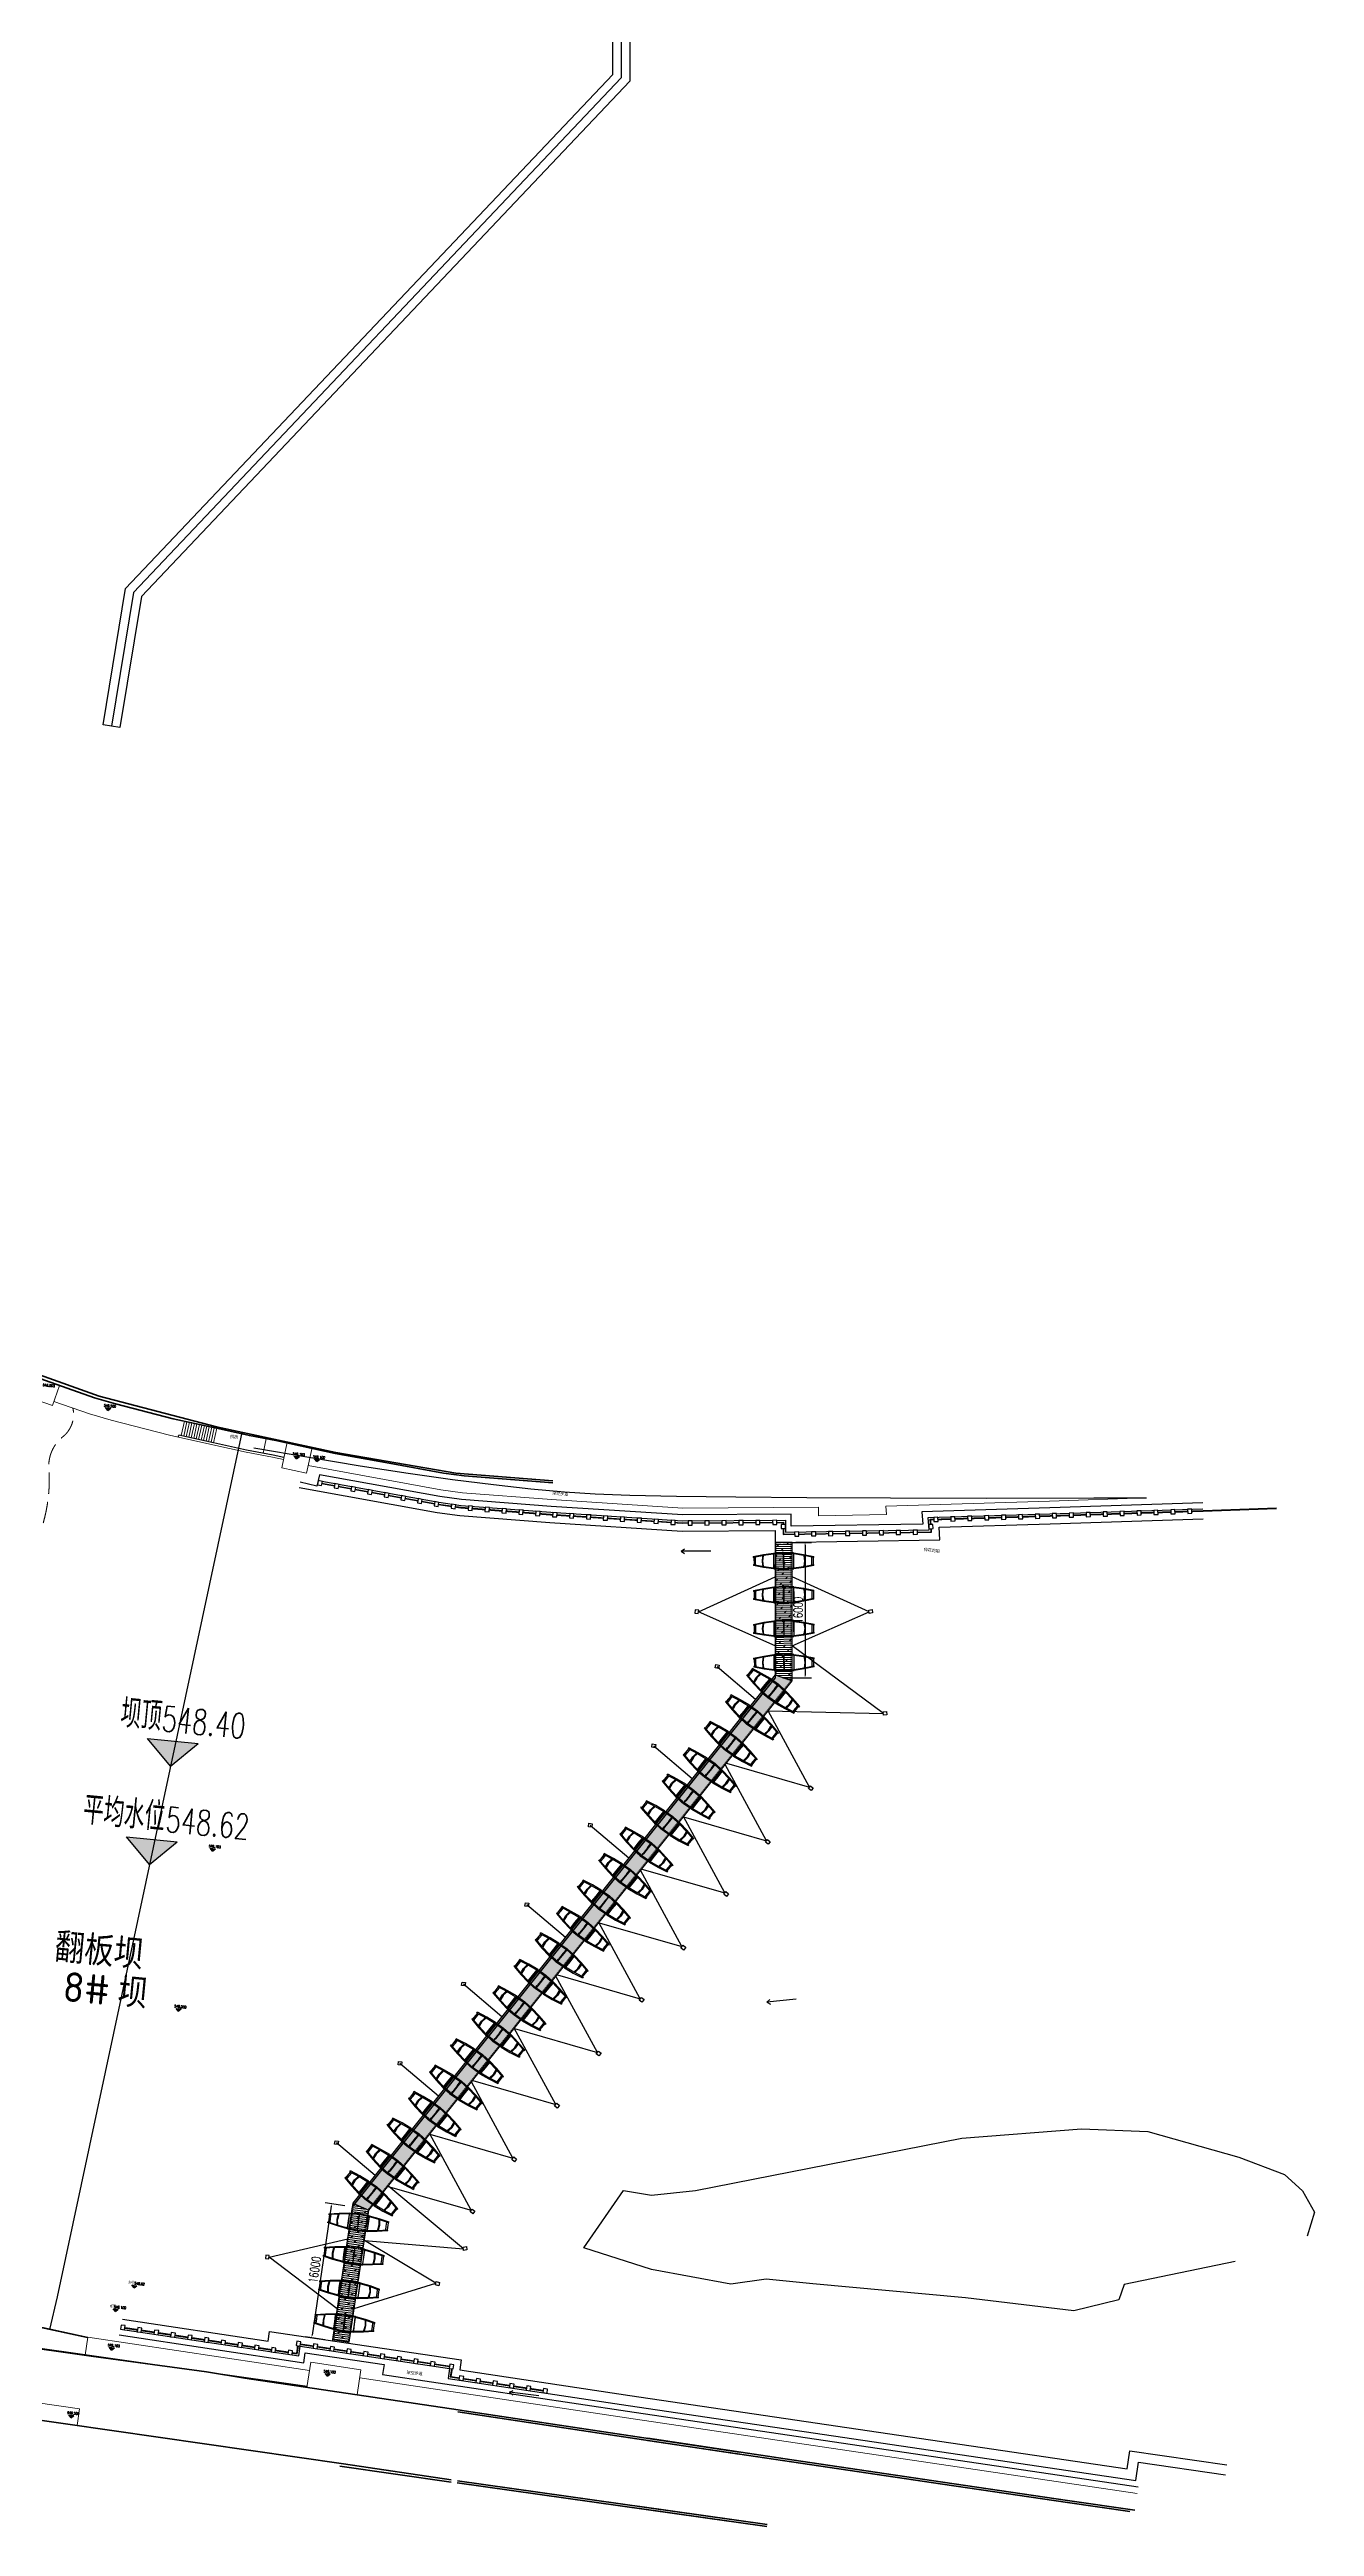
# Model space of a CAD drawing. Header units: millimetres. Extents: x -1481984 to -235402, y 1078406 to 1875046.
# Drawn here: x -402411 to -252995, y 1311540 to 1604146 of the extents above; entities that cross this region are included whole.
import ezdxf

# ---------------------------------------------------------------- set-up
doc = ezdxf.new("R2010")
doc.units = ezdxf.units.MM
doc.header["$LTSCALE"] = 1000
doc.linetypes.add('DASH', pattern=[0.35, 0.25, -0.1])
doc.layers.get('0').update_dxf_attribs({"linetype": 'CONTINUOUS'})
doc.layers.get('DEFPOINTS').update_dxf_attribs({"linetype": 'CONTINUOUS'})
for name, color, linetype in [('0-入水台阶LW', 33, 'CONTINUOUS'), ('DIM_ELEV', 3, 'CONTINUOUS'), ('PUB_TEXT', 7, 'CONTINUOUS'), ('SXSS', 5, 'CONTINUOUS'), ('W-PLASTIC_RAILINGS塑木栏杆', 6, 'CONTINUOUS'), ('W-WOOD_FLOOR木地板', 30, 'CONTINUOUS')]:
    doc.layers.add(name, color=color, linetype=linetype)
for name, color, linetype, lineweight in [('0-建筑外轮廓线LW', 161, 'CONTINUOUS', 100), ('0-景观小品LW', 241, 'CONTINUOUS', 30), ('0-景观布局LW', 30, 'CONTINUOUS', 15), ('0-栏杆LW', 50, 'CONTINUOUS', 30), ('0-滩涂LW', 81, 'DASH', 20), ('0-石    景LW', 33, 'CONTINUOUS', 30), ('0-铺装分割线LW', 181, 'CONTINUOUS', 9)]:
    doc.layers.add(name, color=color, linetype=linetype, lineweight=lineweight)
doc.styles.add('_TCH_DIM', font='SIMPLEX.shx', dxfattribs={"width": 0.7, "bigfont": 'GBCBIG.shx'})
doc.styles.get("Standard").update_dxf_attribs({"font": 'tssdeng.shx', "width": 0.7, "bigfont": 'hztxt.shx'})
doc.styles.add('STANDARD_T3', font='simplex.shx', dxfattribs={"width": 0.7, "bigfont": 'gbcbig.shx'})
doc.linetypes.add('84542', pattern='A,0,[173,AAA.SHX,S=1,R=0,X=0,Y=0],2,-0.5,[146,AAA.SHX,S=1,R=0,X=0,Y=0],-0.5,1,[173,AAA.SHX,S=1,R=0,X=0,Y=0],4,[173,AAA.SHX,S=1,R=0,X=0,Y=0],0.5,[150,AAA.SHX,S=1,R=0,X=0,Y=1],3.5', length=12)
doc.dimstyles.new('W&&300', dxfattribs={"dimtxt": 1050, "dimasz": 300, "dimexe": 750, "dimexo": 900, "dimgap": 300, "dimtad": 1, "dimdec": 0, "dimzin": 0, "dimdsep": 46, "dimtxsty": 'STANDARD_T3', "dimcen": 0.09, "dimclrd": 1, "dimclre": 1, "dimclrt": 7, "dimazin": 2, "dimtfac": 1, "dimtdec": 0, "dimtix": 1, "dimtmove": 2, "dimatfit": 3, "dimfxl": 100, "dimtolj": 1, "dimtzin": 0, "dimarcsym": 0})

# ---------------------------------------------------------------- blocks, each defined once
blk = doc.blocks.new('gc086')
for p, q in [((0, 0), (7, 0)), ((7, 0), (6.18, 0.57)), ((7, 0), (6.18, -0.57))]:
    blk.add_line(p, q)
blk = doc.blocks.new('ZHUDUN')
at = {"linetype": 'Continuous'}
blk.add_wipeout([(0, 0), (0.43, -0.25), (0.68, 0.18), (0.25, 0.43)], dxfattribs=at).dxf.layer = '0-景观布局LW'
at = {"layer": '0-栏杆LW', "linetype": 'Continuous'}
blk.add_lwpolyline([(0, 0), (0.43, -0.25), (0.68, 0.18), (0.25, 0.43)], close=True, dxfattribs=at)
blk = doc.blocks.new('*U32')
at = {"layer": '0-铺装分割线LW', "linetype": 'Continuous', "rotation": 30.12903871182491}
blk.add_blockref('ZHUDUN', (0, 0), dxfattribs=at)
blk = doc.blocks.new('铁链子栏杆')
at = {"layer": '0-栏杆LW', "linetype": 'Continuous', "flags": 128}
for points in [[(-426.43, -58.26), (-405.4, -58.38), (-405.39, -57.22), (-386.99, -57.3), (-387, -58.5), (-375.47, -58.56)], [(-426.43, -58.32), (-405.34, -58.44), (-405.33, -57.28), (-387.05, -57.36), (-387.06, -58.56), (-375.47, -58.62)]]:
    blk.add_lwpolyline(points, dxfattribs=at)
at = {"layer": '0-入水台阶LW', "color": 0, "linetype": 'ByBlock', "lineweight": -2, "transparency": 16777216, "rotation": 359.6633668047719}
blk.add_blockref('*U32', (-426.43, -58.54), dxfattribs=at)
blk.add_blockref('*U32', (-424.43, -58.55), dxfattribs=at)
blk.add_blockref('*U32', (-422.43, -58.56), dxfattribs=at)
blk.add_blockref('*U32', (-420.43, -58.57), dxfattribs=at)
blk.add_blockref('*U32', (-418.43, -58.58), dxfattribs=at)
blk.add_blockref('*U32', (-416.43, -58.6), dxfattribs=at)
blk.add_blockref('*U32', (-414.43, -58.61), dxfattribs=at)
blk.add_blockref('*U32', (-412.43, -58.62), dxfattribs=at)
blk.add_blockref('*U32', (-410.43, -58.63), dxfattribs=at)
blk.add_blockref('*U32', (-408.43, -58.64), dxfattribs=at)
blk.add_blockref('*U32', (-406.43, -58.65), dxfattribs=at)
at = {"layer": '0-入水台阶LW', "color": 0, "linetype": 'ByBlock', "lineweight": -2, "transparency": 16777216, "rotation": 89.66336680745165}
blk.add_blockref('*U32', (-405.11, -57.48), dxfattribs=at)
at = {"layer": '0-入水台阶LW', "color": 0, "linetype": 'ByBlock', "lineweight": -2, "transparency": 16777216, "rotation": 359.7451434252209}
blk.add_blockref('*U32', (-403.59, -57.51), dxfattribs=at)
blk.add_blockref('*U32', (-401.59, -57.51), dxfattribs=at)
blk.add_blockref('*U32', (-399.59, -57.52), dxfattribs=at)
blk.add_blockref('*U32', (-397.59, -57.53), dxfattribs=at)
blk.add_blockref('*U32', (-395.59, -57.54), dxfattribs=at)
blk.add_blockref('*U32', (-393.59, -57.55), dxfattribs=at)
blk.add_blockref('*U32', (-391.59, -57.56), dxfattribs=at)
blk.add_blockref('*U32', (-389.59, -57.57), dxfattribs=at)
blk.add_blockref('*U32', (-387.34, -57.58), dxfattribs=at)
at = {"layer": '0-入水台阶LW', "color": 0, "linetype": 'ByBlock', "lineweight": -2, "transparency": 16777216, "rotation": 359.6860516338738}
blk.add_blockref('*U32', (-385.99, -58.77), dxfattribs=at)
blk.add_blockref('*U32', (-383.97, -58.79), dxfattribs=at)
blk.add_blockref('*U32', (-381.97, -58.8), dxfattribs=at)
blk.add_blockref('*U32', (-379.97, -58.81), dxfattribs=at)
blk.add_blockref('*U32', (-377.97, -58.83), dxfattribs=at)
blk.add_blockref('*U32', (-375.97, -58.84), dxfattribs=at)
blk = doc.blocks.new('*U352')
at = {"layer": '0-铺装分割线LW', "linetype": 'Continuous', "xscale": 1000, "yscale": 1000, "zscale": 1000, "rotation": 30.32821143938624}
blk.add_blockref('ZHUDUN', (2, -502), dxfattribs=at)
blk = doc.blocks.new('*U353')
at = {"layer": '0-石    景LW', "color": 0, "linetype": 'ByBlock', "lineweight": -2, "transparency": 16777216, "rotation": 355.2406674130638}
blk.add_blockref('*U352', (54138, 51762), dxfattribs=at)
blk.add_blockref('*U352', (56131, 51596), dxfattribs=at)
blk.add_blockref('*U352', (58124, 51430), dxfattribs=at)
blk.add_blockref('*U352', (60117, 51264), dxfattribs=at)
blk.add_blockref('*U352', (62110, 51098), dxfattribs=at)
blk.add_blockref('*U352', (64103, 50932), dxfattribs=at)
blk.add_blockref('*U352', (66096, 50766), dxfattribs=at)
blk.add_blockref('*U352', (68089, 50600), dxfattribs=at)
at = {"layer": '0-石    景LW', "color": 0, "linetype": 'ByBlock', "lineweight": -2, "transparency": 16777216, "rotation": 357.6026361551165}
blk.add_blockref('*U352', (70086, 50497), dxfattribs=at)
at = {"layer": '0-石    景LW', "color": 0, "linetype": 'ByBlock', "lineweight": -2, "transparency": 16777216, "rotation": 1.01147510726565}
blk.add_blockref('*U352', (72085, 50465), dxfattribs=at)
blk.add_blockref('*U352', (74085, 50500), dxfattribs=at)
blk.add_blockref('*U352', (76085, 50536), dxfattribs=at)
blk.add_blockref('*U352', (78084, 50571), dxfattribs=at)
blk.add_blockref('*U352', (80084, 50606), dxfattribs=at)
at = {"layer": '0-石    景LW', "color": 0, "linetype": 'ByBlock', "lineweight": -2, "transparency": 16777216, "rotation": 1.730923059362459}
blk.add_blockref('*U352', (82084, 50645), dxfattribs=at)
blk.add_blockref('*U352', (84083, 50705), dxfattribs=at)
blk.add_blockref('*U352', (86082, 50766), dxfattribs=at)
blk.add_blockref('*U352', (88081, 50826), dxfattribs=at)
blk.add_blockref('*U352', (90080, 50887), dxfattribs=at)
blk.add_blockref('*U352', (92079, 50947), dxfattribs=at)
blk.add_blockref('*U352', (94078, 51007), dxfattribs=at)
blk.add_blockref('*U352', (96077, 51068), dxfattribs=at)
at = {"layer": '0-石    景LW', "color": 0, "linetype": 'ByBlock', "lineweight": -2, "transparency": 16777216, "rotation": 5.835829338513891}
blk.add_blockref('*U352', (98073, 51174), dxfattribs=at)
blk.add_blockref('*U352', (100063, 51377), dxfattribs=at)
blk.add_blockref('*U352', (102053, 51580), dxfattribs=at)
blk.add_blockref('*U352', (104042, 51784), dxfattribs=at)
blk.add_blockref('*U352', (106032, 51987), dxfattribs=at)
blk.add_blockref('*U352', (108022, 52190), dxfattribs=at)
at = {"layer": '0-石    景LW', "color": 0, "linetype": 'ByBlock', "lineweight": -2, "transparency": 16777216, "rotation": 275.4500101365579}
blk.add_blockref('*U352', (109564, 51849), dxfattribs=at)
at = {"layer": '0-石    景LW', "color": 0, "linetype": 'ByBlock', "lineweight": -2, "transparency": 16777216, "rotation": 6.345225691329243}
blk.add_blockref('*U352', (110735, 51064), dxfattribs=at)
blk.add_blockref('*U352', (112722, 51285), dxfattribs=at)
blk.add_blockref('*U352', (114710, 51506), dxfattribs=at)
blk.add_blockref('*U352', (116698, 51727), dxfattribs=at)
blk.add_blockref('*U352', (118686, 51948), dxfattribs=at)
blk.add_blockref('*U352', (120673, 52169), dxfattribs=at)
blk.add_blockref('*U352', (122661, 52390), dxfattribs=at)
blk.add_blockref('*U352', (124649, 52612), dxfattribs=at)
at = {"layer": '0-石    景LW', "color": 0, "linetype": 'ByBlock', "lineweight": -2, "transparency": 16777216, "rotation": 99.14617582006642}
blk.add_blockref('*U352', (126496, 52940), dxfattribs=at)
at = {"layer": '0-石    景LW', "color": 0, "linetype": 'ByBlock', "lineweight": -2, "transparency": 16777216, "rotation": 7.238907058699729}
blk.add_blockref('*U352', (126934, 54348), dxfattribs=at)
blk.add_blockref('*U352', (128918, 54600), dxfattribs=at)
blk.add_blockref('*U352', (130902, 54852), dxfattribs=at)
blk.add_blockref('*U352', (132887, 55104), dxfattribs=at)
blk.add_blockref('*U352', (134871, 55356), dxfattribs=at)
blk.add_blockref('*U352', (136855, 55608), dxfattribs=at)
blk.add_blockref('*U352', (138839, 55860), dxfattribs=at)
at = {"layer": '0-石    景LW', "color": 0, "linetype": 'ByBlock', "lineweight": -2, "transparency": 16777216, "rotation": 7.323919922611289}
blk.add_blockref('*U352', (140823, 56113), dxfattribs=at)
blk.add_blockref('*U352', (142806, 56368), dxfattribs=at)
blk.add_blockref('*U352', (144790, 56623), dxfattribs=at)
blk.add_blockref('*U352', (146774, 56878), dxfattribs=at)
blk.add_blockref('*U352', (148757, 57133), dxfattribs=at)
blk.add_blockref('*U352', (150741, 57387), dxfattribs=at)
blk.add_blockref('*U352', (152725, 57642), dxfattribs=at)
blk.add_blockref('*U352', (154709, 57897), dxfattribs=at)
blk.add_blockref('*U352', (156692, 58152), dxfattribs=at)
blk = doc.blocks.new('地形')
at = {"layer": 'DIM_ELEV', "linetype": 'Continuous'}
for color, points in [(3, [(28621, 57654), (28321, 57954), (28921, 57954)]), (3, [(51351, 54085), (51051, 54385), (51651, 54385)]), (3, [(39964, 16503), (36964, 19503), (42964, 19503)]), (4, [(38599, 4705), (35599, 7705), (41599, 7705)]), (3, [(45876, 7015), (45576, 7315), (46176, 7315)]), (3, [(43641, -12200), (43341, -11900), (43941, -11900)]), (152, [(41543, -45252), (41243, -44952), (41843, -44952)]), (3, [(35608, -61211), (35308, -60911), (35908, -60911)])]:
    blk.add_hatch(color=color, dxfattribs=at).paths.add_polyline_path(points)
at = {"layer": '0-入水台阶LW', "color": 143, "linetype": 'Continuous', "true_color": 0x7aafdf, "flags": 128}
for points in [[(158400, 59078), (140468, 56773), (125476, 54869), (125707, 53434), (110280, 51718), (110147, 53111), (97395, 51808), (81812, 51337), (71218, 51150), (68607, 51259), (54217, 52441), (54058, 51077), (52048, 51361)], [(40314, -50946), (62341, -52135), (62404, -50971), (71792, -51448), (71728, -52642), (100939, -54219)], [(100939, -54219), (161847, -57359)]]:
    blk.add_lwpolyline(points, dxfattribs=at)
at = {"layer": '0-入水台阶LW', "linetype": 'Continuous', "flags": 128}
for points in [[(51977, 50737), (68488, 49363), (71195, 49249), (81858, 49438), (97521, 49911), (108437, 51027), (108572, 49616), (127900, 51766), (127664, 53231), (140709, 54888), (158644, 57193)], [(54138, 51762), (68563, 50560), (71209, 50450), (81829, 50637), (97441, 51109), (109517, 52343), (109651, 50944), (126515, 52819), (126282, 54265), (140557, 56079), (158490, 58383)], [(40531, -49055), (57902, -50008), (57964, -48848), (80817, -50037), (80752, -51235), (101041, -52322)], [(40394, -50249), (61680, -51398), (61743, -50236), (79554, -51173), (79489, -52369), (100975, -53520), (161490, -56639), (161594, -54483), (171991, -54987)], [(101037, -52322), (160349, -55379), (160453, -53226), (172012, -53787)]]:
    blk.add_lwpolyline(points, dxfattribs=at)
at = {"layer": '0-建筑外轮廓线LW', "linetype": 'Continuous', "flags": 128}
for points in [[(-75933, 103467), (-74515, 102471), (-63880, 95758), (-51494, 88828), (-33750, 79995), (-26365, 76736), (-18980, 73476), (-3826, 67848), (11759, 63196), (27442, 59223), (41585, 56944), (55878, 55259), (70223, 54185), (81733, 54377)], [(62281, 54613), (55832, 55141), (48726, 55986), (45547, 56287), (41600, 56774), (36404, 57418), (29452, 58517), (26903, 58990), (11646, 62780), (-4044, 67646), (-19099, 73193), (-32840, 79417)], [(81733, 54143), (71251, 53951), (68785, 54054), (62281, 54613), (62281, 54613)], [(27498, -53288), (37252, -53734), (51010, -54319), (51010, -54319), (55595, -54621), (81023, -55948)], [(81023, -55948), (81733, -55986)], [(81733, -55986), (100788, -57015), (114595, -57754)], [(161149, -60379), (153697, -60027), (138793, -59261), (120816, -58338), (103623, -57417)], [(103628, -57167), (120829, -58088), (138806, -59012), (153709, -59777), (161712, -60156)], [(7359, -60665), (68161, -63584)], [(80998, -64514), (67730, -63915)], [(68161, -63584), (80999, -64263)], [(81733, -64296), (114101, -65747)], [(114085, -65996), (81722, -64546)], [(118615, -66199), (103448, -65520)], [(103453, -65270), (118627, -65949)]]:
    blk.add_lwpolyline(points, dxfattribs=at)
blk.add_lwpolyline([(114579, -58004), (100775, -57265, -0.0001182), (100775, -57265), (81022, -56180)], format="xyb", dxfattribs=at)
at = {"layer": '0-景观布局LW', "linetype": 'Continuous'}
for p, q in [((37748, 57252), (37532, 55512)), ((38046, 57215), (37830, 55475)), ((38343, 57178), (38128, 55439)), ((38641, 57141), (38425, 55402)), ((38939, 57104), (38723, 55365)), ((39237, 57067), (39021, 55329)), ((39534, 57030), (39319, 55292)), ((39832, 56993), (39616, 55255)), ((40130, 56956), (39914, 55218)), ((40427, 56919), (40212, 55182)), ((40725, 56882), (40510, 55145)), ((41023, 56848), (40807, 55108)), ((41320, 56806), (41105, 55072)), ((41618, 56769), (41403, 55035)), ((47564, 56096), (47362, 54357)), ((27859, -50493), (36650, -51549)), ((100896, -55018), (161806, -58158))]:
    blk.add_line(p, q, dxfattribs=at)
for points in [[(22661, 60043), (22059, 57617), (19147, 58341), (19750, 60767)], [(151749, 59029), (140367, 57566), (121183, 55130)], [(49818, 53842), (48514, 53997), (45330, 54299), (41355, 54789), (36125, 55438), (29113, 56546), (26479, 57034), (22179, 58103)], [(113255, 54233), (97342, 52607), (81793, 52137), (71228, 51950), (68658, 52058), (52789, 53422)], [(121183, 55130), (121342, 54141), (113350, 53238), (113255, 54233)]]:
    blk.add_lwpolyline(points, dxfattribs=at)
at = {"layer": '0-景观布局LW', "linetype": 'Continuous', "flags": 128}
for points in [[(53042, 55591), (52682, 52494), (49702, 52848), (50062, 55937)], [(36561, -53704), (36648, -51549), (63097, -52977)], [(62988, -55007), (63149, -52011), (69141, -52324), (68979, -55319)], [(69088, -53301), (100896, -55018)], [(7105, -58650), (36501, -60063), (36405, -62060)]]:
    blk.add_lwpolyline(points, dxfattribs=at)
at = {"layer": '0-栏杆LW', "linetype": 'Continuous'}
for p, q in [((37200, 55304), (37230, 55553)), ((27911, -50561), (36643, -51609))]:
    blk.add_line(p, q, dxfattribs=at)
at = {"layer": '0-栏杆LW', "linetype": 'Continuous', "flags": 128}
for points in [[(54114, 51482), (68546, 50281), (71206, 50170), (81836, 50357), (97460, 50829), (109265, 52036), (109399, 50634), (126838, 52573), (126605, 54024), (140593, 55801), (158526, 58106), (167141, 59231)], [(54119, 51542), (68549, 50341), (71207, 50230), (81834, 50417), (97456, 50889), (109319, 52102), (109453, 50700), (126769, 52626), (126536, 54076), (140585, 55860), (158518, 58165), (167133, 59290)], [(49848, 54090), (48540, 54245), (45357, 54548), (41386, 55037), (37230, 55553)]]:
    blk.add_lwpolyline(points, dxfattribs=at)
at = {"layer": '0-栏杆LW', "linetype": 'Continuous'}
blk.add_lwpolyline([(27911, -50561), (27567, -53231), (62996, -54851)], dxfattribs=at)
at = {"layer": '0-滩涂LW', "ltscale": 10, "flags": 128}
blk.add_lwpolyline([(7625, 61227, 0.3350415), (8283, 52479, 0.2054562), (11724, 50843, -0.5476847), (14345, 46372), (11926, 41634, 0.1908924), (11493, 37080, -0.1740373), (11132, 31287, -0.1415408), (4815, 23601, 0.3203571), (2784, 18023, 0.6841896), (18666, 16432, 0.2485818), (18594, 20770, -0.3579357), (19503, 25672, 0.3314767), (21520, 34259, -0.1961153), (21381, 40536, 0.1340548), (22331, 50133, -0.2467787), (23610, 54044, 0.2856001), (24477, 57532)], format="xyb", dxfattribs=at)
at = {"layer": 'DIM_ELEV', "color": 3, "linetype": 'Continuous'}
for p, q in [((28621, 57654), (28321, 57954)), ((28321, 57954), (28921, 57954)), ((28621, 57654), (28921, 57954)), ((51351, 54085), (51051, 54385)), ((51051, 54385), (51651, 54385)), ((51351, 54085), (51651, 54385)), ((39964, 16503), (36964, 19503)), ((36964, 19503), (42964, 19503)), ((39964, 16503), (42964, 19503)), ((45876, 7015), (45576, 7315)), ((45576, 7315), (46176, 7315)), ((45876, 7015), (46176, 7315)), ((43641, -12200), (43341, -11900)), ((43341, -11900), (43941, -11900)), ((43641, -12200), (43941, -11900)), ((35608, -61211), (35308, -60911)), ((35308, -60911), (35908, -60911)), ((35608, -61211), (35908, -60911))]:
    blk.add_line(p, q, dxfattribs=at)
at = {"layer": 'DIM_ELEV', "color": 4, "linetype": 'Continuous'}
for p, q in [((38599, 4705), (35599, 7705)), ((35599, 7705), (41599, 7705)), ((38599, 4705), (41599, 7705))]:
    blk.add_line(p, q, dxfattribs=at)
at = {"layer": 'DIM_ELEV', "color": 152, "linetype": 'Continuous'}
for p, q in [((41543, -45252), (41243, -44952)), ((41243, -44952), (41843, -44952)), ((41543, -45252), (41843, -44952))]:
    blk.add_line(p, q, dxfattribs=at)
at = {"layer": 'SXSS', "linetype": 'Continuous'}
blk.add_lwpolyline([(46209, 54900), (52772, 54395), (58911, 53978), (64625, 53648), (69915, 53407), (74782, 53254), (79223, 53190), (83241, 53213), (86835, 53324), (90931, 53561), (96459, 53962), (103416, 54527), (111804, 55255), (121622, 56147), (132871, 57203), (145550, 58422), (151749, 59029)], dxfattribs=at)
at = {"layer": 'SXSS', "linetype": '84542', "elevation": 548709, "flags": 128}
blk.add_lwpolyline([(44599, 56573), (44599, 56573), (44599, 56573), (44599, 56573), (32600, -47163), (32600, -47163), (32600, -47163), (32069, -51066)], dxfattribs=at)
at = {"layer": 'SXSS', "linetype": 'Continuous', "elevation": 548733, "flags": 128}
blk.add_lwpolyline([(170727, -29801), (157945, -33725), (157485, -35616), (152301, -37378), (139431, -37066), (121326, -37152), (115770, -37117), (111667, -38122), (102167, -37285), (93988, -35480), (97987, -28308), (101332, -28546), (106458, -27474), (137204, -18350), (151185, -15909), (158987, -15463), (169991, -17486), (175551, -18995), (177865, -20713), (179495, -23098), (178909, -26009)], dxfattribs=at)
at = {"layer": 'SXSS', "linetype": 'Continuous'}
for p, xscale, yscale, zscale, rotation in [((101094, 47857), 499.9999999925115, 499.9999999925115, 499.9999999925115, 185.2805601676651), ((116168, -3863), 499.9999999896691, 499.9999999896691, 499.9999999896691, 191.3012475744976), ((116168, -3863), 499.9999999896691, 499.9999999896691, 499.9999999896691, 191.3012475744976), ((90368, -53405), 500.000000010601, 500.000000010601, 500.000000010601, 178.4178879739176)]:
    blk.add_blockref('gc086', p, dxfattribs=dict(at, xscale=xscale, yscale=yscale, zscale=zscale, rotation=rotation))
at = {"layer": 'PUB_TEXT', "color": 7, "linetype": 'Continuous', "style": '_TCH_DIM', "width": 0.705882}
for s, height, p in [('546.500', 297.5, (20676, 59781)), ('546.500', 297.5, (28095, 58059)), ('549.100', 297.5, (50841, 54490)), ('548.40', 2975, (38453, 20553)), ('548.62', 2975, (40037, 8755)), ('549.100', 297.5, (45366, 7420)), ('549.000', 297.5, (43115, -11795)), ('548.62', 297.5, (41539, -44847)), ('546.500', 297.5, (35082, -60806))]:
    blk.add_text(s, height=height, dxfattribs=at).set_placement(p)
at = {"layer": 'PUB_TEXT', "color": 30, "linetype": 'Continuous'}
blk.add_text('拱桥', height=350, dxfattribs=at).set_placement((43282, 55756))
at = {"layer": 'PUB_TEXT', "color": 7, "linetype": 'Continuous', "style": '_TCH_DIM'}
for s, height, p in [('坝顶', 3375.9, (33538, 20553)), ('平均水位', 3375.9, (30207, 8755)), ('水位线', 337.6, (40802, -44847))]:
    blk.add_text(s, height=height, dxfattribs=at).set_placement(p)
at = {"layer": 'PUB_TEXT', "linetype": 'Continuous'}
for s, p in [('翻板坝', (28412, -7750)), ('坝', (36327, -12312)), ('8#', (29827, -12312))]:
    blk.add_text(s, height=3500, dxfattribs=at).set_placement(p)
at = {"layer": '0-入水台阶LW', "linetype": 'Continuous', "xscale": 1000, "yscale": 1000, "zscale": 1000, "rotation": 357.2457936613306}
blk.add_blockref('铁链子栏杆', (469148, -12270), dxfattribs=at)
at = {"layer": '0-石    景LW', "linetype": 'Continuous'}
blk.add_blockref('*U353', (0, 0), dxfattribs=at)
at = {"layer": 'DIM_ELEV', "linetype": 'Continuous'}
for points in [[(53763, 53973), (53463, 54273), (54063, 54273)], [(39608, -48240), (39308, -47940), (39908, -47940)], [(39599, -52800), (39299, -52500), (39899, -52500)], [(65281, -53458), (64981, -53158), (65581, -53158)]]:
    blk.add_hatch(color=3, dxfattribs=at).paths.add_polyline_path(points)
at = {"layer": 'DIM_ELEV', "color": 3, "linetype": 'Continuous'}
for p, q in [((53763, 53973), (53463, 54273)), ((53463, 54273), (54063, 54273)), ((53763, 53973), (54063, 54273)), ((39608, -48240), (39308, -47940)), ((39308, -47940), (39908, -47940)), ((39608, -48240), (39908, -47940)), ((39599, -52800), (39299, -52500)), ((39299, -52500), (39899, -52500)), ((39599, -52800), (39899, -52500)), ((65281, -53458), (64981, -53158)), ((64981, -53158), (65581, -53158)), ((65281, -53458), (65581, -53158))]:
    blk.add_line(p, q, dxfattribs=at)
at = {"layer": 'PUB_TEXT', "color": 7, "linetype": 'Continuous', "style": '_TCH_DIM', "width": 0.705882}
for p in [(53253, 54378), (39393, -47835), (39089, -52395), (64771, -53053)]:
    blk.add_text('549.100', height=297.5, dxfattribs=at).set_placement(p)
at = {"layer": 'PUB_TEXT', "color": 30, "linetype": 'Continuous'}
for p in [(81794, 52736), (74541, -52316)]:
    blk.add_text('架空步道', height=350, dxfattribs=at).set_placement(p)
at = {"layer": 'PUB_TEXT', "color": 11, "linetype": 'Continuous'}
blk.add_text('种花的船', height=350, dxfattribs=at).set_placement((126121, 50240))
at = {"layer": 'PUB_TEXT', "color": 7, "linetype": 'Continuous', "style": '_TCH_DIM'}
blk.add_text('坝顶', height=337.6, dxfattribs=at).set_placement((38901, -47835))
blk = doc.blocks.new('*D552')
at = {"color": 1, "lineweight": -2, "transparency": 16777216}
for p, q in [((-315791, 1427786), (-312418, 1427786)), ((-313168, 1427486), (-313168, 1412086)), ((-315791, 1411786), (-312418, 1411786))]:
    blk.add_line(p, q, dxfattribs=at)
at = {"color": 1, "transparency": 16777216}
for points in [[(-313218, 1427486), (-313118, 1427486), (-313168, 1427786)], [(-313218, 1412086), (-313118, 1412086), (-313168, 1411786)]]:
    blk.add_solid(points, dxfattribs=at)
at = {"layer": 'DEFPOINTS', "color": 0, "transparency": 16777216}
for p in [(-316691, 1427786), (-316691, 1411786), (-313168, 1411786)]:
    blk.add_point(p, dxfattribs=at)
at = {"color": 7, "transparency": 16777216, "insert": (-313993, 1419786), "char_height": 1050, "attachment_point": 5, "rotation": 90, "style": 'STANDARD_T3'}
blk.add_mtext('\\A1;16000', dxfattribs=at)
blk = doc.blocks.new('*D553')
at = {"color": 1, "lineweight": -2, "transparency": 16777216}
for p, q in [((-369150, 1349367), (-371408, 1334133)), ((-367536, 1349431), (-369848, 1349774)), ((-369881, 1333604), (-372193, 1333946))]:
    blk.add_line(p, q, dxfattribs=at)
at = {"color": 1, "transparency": 16777216}
for points in [[(-369200, 1349374), (-369101, 1349360), (-369107, 1349664)], [(-371457, 1334141), (-371358, 1334126), (-371452, 1333836)]]:
    blk.add_solid(points, dxfattribs=at)
at = {"layer": 'DEFPOINTS', "color": 0, "transparency": 16777216}
for p in [(-366645, 1349299), (-371452, 1333836), (-368990, 1333472)]:
    blk.add_point(p, dxfattribs=at)
at = {"color": 7, "transparency": 16777216, "insert": (-371095, 1341871), "char_height": 1050, "attachment_point": 5, "rotation": 81.57205, "style": 'STANDARD_T3'}
blk.add_mtext('\\A1;16000', dxfattribs=at)
blk = doc.blocks.new('船1')
for p, q in [((915, 4846), (-424, 3435)), ((-269, 3335), (1073, 4744)), ((915, 4846), (1073, 4744)), ((997, 4659), (1000, 4657)), ((2137, 3925), (1000, 4657)), ((-3684, -1152), (-2768, 484)), ((-3526, -1254), (-2609, 382)), ((-2768, 484), (-1664, 1996)), ((-2618, 346), (-2621, 348)), ((-2568, 314), (-2618, 346)), ((-2609, 382), (-1507, 1894)), ((-2568, 428), (-2516, 395)), ((-1883, -128), (-2568, 314)), ((-2516, 395), (-1825, -51)), ((-424, 3435), (-1664, 1996)), ((-1525, 1856), (-1528, 1858)), ((-1493, 1836), (-1525, 1856)), ((-1507, 1894), (-269, 3335)), ((-428, 1150), (-1493, 1836)), ((-1467, 1934), (-1441, 1917)), ((-1441, 1917), (-376, 1231)), ((598, 489), (-428, 1150)), ((-376, 1231), (689, 545)), ((-260, 3340), (-257, 3338)), ((-257, 3338), (-219, 3318)), ((691, 2903), (-219, 3318)), ((669, 443), (-192, -1100)), ((-154, 3451), (58, 3372)), ((-146, 3455), (64, 3377)), ((846, 379), (-64, -1258)), ((58, 3372), (64, 3377)), ((58, 3372), (771, 3029)), ((64, 3377), (776, 3033)), ((625, 471), (598, 489)), ((637, 464), (625, 471)), ((669, 443), (637, 464)), ((689, 480), (669, 443)), ((689, 545), (712, 530)), ((712, 530), (689, 480)), ((1420, 2269), (691, 2903)), ((713, 532), (712, 530)), ((1475, 2212), (713, 532)), ((776, 3033), (771, 3029)), ((771, 3029), (1379, 2521)), ((776, 3033), (1385, 2526)), ((825, 4478), (827, 4477)), ((827, 4477), (1438, 4082)), ((846, 379), (1631, 2112)), ((1385, 2526), (1379, 2521)), ((1379, 2521), (1534, 2365)), ((1385, 2526), (1537, 2373)), ((1445, 2246), (1420, 2269)), ((1438, 4082), (2047, 3691)), ((1445, 2246), (1446, 2246)), ((1446, 2246), (1479, 2221)), ((1479, 2221), (1475, 2212)), ((1534, 2365), (1479, 2221)), ((1537, 2373), (1534, 2365)), ((2047, 3691), (1537, 2373)), ((1631, 2112), (2336, 3931)), ((2137, 3925), (2047, 3691)), ((2178, 4032), (2137, 3925)), ((2178, 4032), (2336, 3931)), ((-4479, -2886), (-5213, -4708)), ((-5055, -4809), (-4324, -2987)), ((-4908, -4465), (-4910, -4464)), ((-4297, -4858), (-4908, -4465)), ((-3684, -1152), (-4479, -2886)), ((-4219, -3295), (-4378, -3135)), ((-4218, -3300), (-4377, -3140)), ((-4324, -2987), (-3526, -1254)), ((-4285, -3020), (-4322, -2992)), ((-4285, -3020), (-3530, -3677)), ((-4218, -3300), (-4219, -3295)), ((-3611, -3803), (-4219, -3295)), ((-3611, -3806), (-4218, -3300)), ((-3792, -5623), (-2424, -4210)), ((-2693, -4226), (-3688, -5251)), ((-3611, -3806), (-3611, -3803)), ((-2898, -4146), (-3611, -3803)), ((-2898, -4150), (-3611, -3806)), ((-3536, -1295), (-3538, -1293)), ((-3511, -1311), (-3536, -1295)), ((-3530, -3677), (-3523, -3681)), ((-3523, -3681), (-3504, -3689)), ((-2446, -1997), (-3511, -1311)), ((-3504, -3689), (-2621, -4092)), ((-3494, -1207), (-3459, -1230)), ((-3459, -1230), (-2394, -1916)), ((-2898, -4146), (-2898, -4150)), ((-2690, -4223), (-2898, -4146)), ((-2693, -4226), (-2898, -4150)), ((-2690, -4223), (-2693, -4226)), ((-2582, -4113), (-2690, -4223)), ((-2582, -4113), (-2621, -4092)), ((-2581, -4111), (-2582, -4113)), ((-2580, -4110), (-2581, -4111)), ((-1357, -2698), (-2580, -4110)), ((-1430, -2651), (-2446, -1997)), ((-2424, -4210), (-1173, -2769)), ((-2394, -1916), (-1329, -2602)), ((-1400, -2670), (-1430, -2651)), ((-1381, -2683), (-1400, -2670)), ((-1357, -2698), (-1381, -2683)), ((-1330, -2668), (-1357, -2698)), ((-1297, -2622), (-1330, -2668)), ((-1329, -2602), (-1297, -2622)), ((-1295, -2621), (-1297, -2622)), ((-1158, -2433), (-1295, -2621)), ((-1173, -2769), (-990, -2521)), ((-325, -1131), (-659, -916)), ((-601, -839), (-241, -1071)), ((-397, -1393), (-244, -1184)), ((-292, -1152), (-325, -1131)), ((-244, -1184), (-292, -1152)), ((-292, -1152), (-292, -1152)), ((-244, -1184), (-223, -1155)), ((-64, -1258), (-243, -1502)), ((-241, -1071), (-193, -1102)), ((-193, -1102), (-223, -1155)), ((-192, -1100), (-193, -1102)), ((-5055, -4809), (-5213, -4708)), ((-5001, -4700), (-5005, -4697)), ((-3863, -5432), (-5001, -4700)), ((-3688, -5251), (-4297, -4858)), ((-3863, -5432), (-3950, -5521)), ((-3792, -5623), (-3950, -5521)), ((-3688, -5251), (-3863, -5432))]:
    blk.add_line(p, q)
for points in [[(-1883, -128), (-659, -916)], [(-1825, -51), (-601, -839)], [(-397, -1393), (-1158, -2433)], [(-990, -2521), (-243, -1502)]]:
    blk.add_lwpolyline(points)
blk = doc.blocks.new('*U1004')
at = {"layer": '0-景观小品LW', "xscale": 0.6297521918891397, "yscale": 0.6297521918891397, "zscale": 0.6297521918891397, "rotation": 212.663547283986}
blk.add_blockref('船1', (-631, -695), dxfattribs=at)
blk = doc.blocks.new('*U1005')
at = {"color": 0, "linetype": 'ByBlock', "lineweight": -2, "transparency": 16777216}
for p in [(0, 0), (4000, 0)]:
    blk.add_blockref('*U1004', p, dxfattribs=at)
blk = doc.blocks.new('*U998')
blk.add_blockref('*U1005', (-2000, 0))
blk = doc.blocks.new('*U999')
at = {"color": 0, "linetype": 'ByBlock', "lineweight": -2, "transparency": 16777216}
blk.add_blockref('*U998', (0, 0), dxfattribs=at)
blk = doc.blocks.new('*U990')
blk.add_blockref('*U999', (0, 0))
blk = doc.blocks.new('*U991')
at = {"color": 0, "linetype": 'ByBlock', "lineweight": -2, "transparency": 16777216}
for p in [(0, 0), (8000, 0), (16000, 0), (24000, 0), (32000, 0), (40000, 0), (48000, 0), (56000, 0), (64000, 0), (72000, 0)]:
    blk.add_blockref('*U990', p, dxfattribs=at)
blk = doc.blocks.new('*U1000')
at = {"layer": '0-景观小品LW', "xscale": 0.6297521918891397, "yscale": 0.6297521918891397, "zscale": 0.6297521918891397, "rotation": 212.663547283986}
blk.add_blockref('船1', (-631, -695), dxfattribs=at)
blk = doc.blocks.new('*U1001')
at = {"color": 0, "linetype": 'ByBlock', "lineweight": -2, "transparency": 16777216}
for p in [(0, 0), (4000, 0)]:
    blk.add_blockref('*U1000', p, dxfattribs=at)
blk = doc.blocks.new('*U994')
blk.add_blockref('*U1001', (-2000, 0))
blk = doc.blocks.new('*U995')
at = {"color": 0, "linetype": 'ByBlock', "lineweight": -2, "transparency": 16777216}
blk.add_blockref('*U994', (0, 0), dxfattribs=at)
blk = doc.blocks.new('*U992')
blk.add_blockref('*U995', (0, 0))
blk = doc.blocks.new('*U993')
at = {"color": 0, "linetype": 'ByBlock', "lineweight": -2, "transparency": 16777216}
for p in [(0, 0), (8000, 0)]:
    blk.add_blockref('*U992', p, dxfattribs=at)
blk = doc.blocks.new('*U1002')
at = {"layer": '0-景观小品LW', "xscale": 0.6297521918891397, "yscale": 0.6297521918891397, "zscale": 0.6297521918891397, "rotation": 212.663547283986}
blk.add_blockref('船1', (-631, -695), dxfattribs=at)
blk = doc.blocks.new('*U1003')
at = {"color": 0, "linetype": 'ByBlock', "lineweight": -2, "transparency": 16777216}
for p in [(0, 0), (4000, 0)]:
    blk.add_blockref('*U1002', p, dxfattribs=at)
blk = doc.blocks.new('*U996')
blk.add_blockref('*U1003', (-2000, 0))
blk = doc.blocks.new('*U997')
at = {"color": 0, "linetype": 'ByBlock', "lineweight": -2, "transparency": 16777216}
blk.add_blockref('*U996', (0, 0), dxfattribs=at)
blk = doc.blocks.new('*U988')
blk.add_blockref('*U997', (0, 0))
blk = doc.blocks.new('*U989')
at = {"color": 0, "linetype": 'ByBlock', "lineweight": -2, "transparency": 16777216}
for p in [(0, 0), (8000, 0)]:
    blk.add_blockref('*U988', p, dxfattribs=at)
blk = doc.blocks.new('单组锚块')
blk.add_lwpolyline([(-200, 200), (2908, 5284)])
blk.add_lwpolyline([(-400, 400), (0, 400), (0, 0), (-400, 0)], close=True)
blk = doc.blocks.new('*U984')
at = {"xscale": -1, "rotation": 330.1851169366903}
blk.add_blockref('单组锚块', (-225, -2916), dxfattribs=at)
blk = doc.blocks.new('*U985')
at = {"color": 0, "linetype": 'ByBlock', "lineweight": -2, "transparency": 16777216}
for p in [(-72000, 0), (-60000, 0), (-48000, 0), (-36000, 0), (-24000, 0), (-12000, 0), (0, 0)]:
    blk.add_blockref('*U984', p, dxfattribs=at)
blk = doc.blocks.new('*U986')
blk.add_lwpolyline([(-3949, -4893), (-42, 4525), (3949, -4929)])
blk.add_lwpolyline([(-242, 4522), (158, 4529), (151, 4929), (-249, 4922)], close=True)
blk = doc.blocks.new('*U987')
at = {"color": 0, "linetype": 'ByBlock', "lineweight": -2, "transparency": 16777216}
for p in [(0, 0), (16000, 0), (32000, 0), (48000, 0), (64000, 0)]:
    blk.add_blockref('*U986', p, dxfattribs=at)
blk = doc.blocks.new('*U982')
blk.add_lwpolyline([(-3949, -4893), (-42, 4525), (3949, -4929)])
blk.add_lwpolyline([(-242, 4522), (158, 4529), (151, 4929), (-249, 4922)], close=True)
blk = doc.blocks.new('*U983')
at = {"color": 0, "linetype": 'ByBlock', "lineweight": -2, "transparency": 16777216}
for p in [(0, 0), (16000, 0), (32000, 0), (48000, 0)]:
    blk.add_blockref('*U982', p, dxfattribs=at)
blk = doc.blocks.new('方案二块')
at = {"layer": 'W-WOOD_FLOOR木地板'}
h = blk.add_hatch(dxfattribs=at)
h.set_pattern_fill('DOLMIT', color=256, scale=300, angle=130)
h.set_pattern_definition([(130, (-2474450.4, -2173760.48), (-182.412508, -153.062268), []), (175, (-2474450.4, -2173760.5), (-58.70044, -670.9491), [336.75638, -673.512])])
h.paths.add_polyline_path([(44269, 4188), (50517, 9183), (49269, 10746), (43020, 5750), (37045, 974), (37746, -1026)])
h = blk.add_hatch(dxfattribs=at)
h.set_pattern_fill('DOLMIT', color=256, scale=300, angle=121)
h.set_pattern_definition([(121, (-2474450.4, -2173760.48), (-204.110922, -122.642215), []), (166, (-2474450.4, -2173760.5), (-162.9373, -653.50583), [336.75638, -673.512])])
h.paths.add_polyline_path([(-49015, -4916), (-42335, -1026), (-42875, 974), (-50022, -3188), (-56935, -7214), (-55929, -8942)])
h = blk.add_hatch(dxfattribs=at)
h.set_pattern_fill('DOLMIT', color=256, scale=300, angle=90)
h.set_pattern_definition([(90, (-2474450.4, -2173760.48), (-238.122618, 1e-14), []), (135, (-2474450.4, -2173760.5), (-476.24491, -476.24491), [336.75638, -673.512])])
h.paths.add_polyline_path([(-42875, 974), (-42335, -1026), (37746, -1026), (37045, 974)])
for points in [[(37034, 12600), (37374, 12811), (37163, 13151), (36823, 12940)], [(-54195, 4614), (-53855, 4825), (-54066, 5165), (-54406, 4954)], [(49655, -3159), (49935, -2874), (50221, -3154), (49940, -3439)], [(-44307, -12674), (-43946, -12501), (-43773, -12862), (-44134, -13035)], [(-39036, -12731), (-38773, -12429), (-38472, -12692), (-38734, -12994)], [(41314, -11989), (41609, -11718), (41879, -12013), (41585, -12283)]]:
    blk.add_lwpolyline(points, close=True)
for points in [[(39738, 3126), (37204, 12705), (46083, 8209)], [(41001, 1549), (49795, -3017), (47347, 6630)], [(-53751, -5360), (-54025, 4720), (-46507, -1180)], [(33204, -1014), (41462, -11853), (41001, 1549)], [(-52472, -6929), (-44126, -12588), (-45433, -2831)], [(-45433, -2831), (-38905, -12580), (-38660, -1131)]]:
    blk.add_lwpolyline(points)
at = {"layer": 'W-PLASTIC_RAILINGS塑木栏杆', "const_width": 50}
for points in [[(49362, 10628), (43114, 5633), (37098, 824), (-42835, 824), (-49946, -3318), (-56859, -7343)], [(-56004, -8812), (-49091, -4787), (-42376, -876), (37694, -876), (44175, 4305), (50424, 9301)]]:
    blk.add_lwpolyline(points, dxfattribs=at)
at = {"layer": 'W-WOOD_FLOOR木地板'}
for p, q in [((-42875, 974), (-42335, -1026)), ((37045, 974), (37746, -1026))]:
    blk.add_line(p, q, dxfattribs=at)
blk.add_lwpolyline([(44269, 4188), (50517, 9183), (49269, 10746), (43020, 5750), (37045, 974), (-42875, 974), (-50022, -3188), (-56935, -7214), (-55929, -8942), (-49015, -4916), (-42335, -1026), (37746, -1026)], close=True, dxfattribs=at)
at = {"xscale": -1}
for name, p, rotation in [('*U989', (46613, 7349), 38.83560681606354), ('*U985', (33484, 4103), 180), ('*U993', (-45941, -1955), 30.81438703350448), ('*U987', (-34745, -5943), 180), ('*U983', (-26862, -5943), 180)]:
    blk.add_blockref(name, p, dxfattribs=dict(at, rotation=rotation))
blk.add_blockref('*U991', (-38581, -12))

msp = doc.modelspace()

# ---------------------------------------------------------------- block references
at = {"rotation": 354.5499898697486}
msp.add_blockref('地形', (-429484.2, 1388705.5), dxfattribs=at)

# ---------------------------------------------------------------- next in the draw order: linework, layer by layer
msp.add_line((-316690.6, 1411785.7), (-366645.4, 1349299.1))
for points in [[(-394089.1, 1524049.4), (-396062.7, 1524373.4), (-393420.9, 1540465), (-335869.6, 1601202.2), (-335869.6, 1616803.6), (-333869.6, 1616803.6), (-333869.6, 1600405.1), (-391546.8, 1539535.1), (-394089.1, 1524049.4)], [(-334869.6, 1616803.6), (-334869.6, 1600803.6), (-392483.8, 1540000), (-395075.9, 1524211.4)], [(-316690.6, 1427785.7), (-316690.6, 1411785.7)], [(-366645.4, 1349299.1), (-368990.4, 1333471.8)]]:
    msp.add_lwpolyline(points)

# ---------------------------------------------------------------- next in the draw order: block references
at = {"rotation": 51.35951761267032}
msp.add_blockref('方案二块', (-339062.3, 1382593.2), dxfattribs=at)

# ---------------------------------------------------------------- next in the draw order: dimensions: what is measured, and where the dimension line sits
for p1, p2, distance, picture, middle in [((-316690.6, 1427785.7), (-316690.6, 1411785.7), 3522.3, '*D552', (-313993.3, 1419785.7)), ((-366645.4, 1349299.1), (-368990.4, 1333471.8), -2488, '*D553', (-371095.1, 1341871))]:
    dim = msp.add_aligned_dim(p1=p1, p2=p2, distance=distance, dimstyle='W&&300')
    dim.commit()
    dim.dimension.update_dxf_attribs({"geometry": picture, "text_midpoint": middle})

doc.saveas('drawing.dxf')
